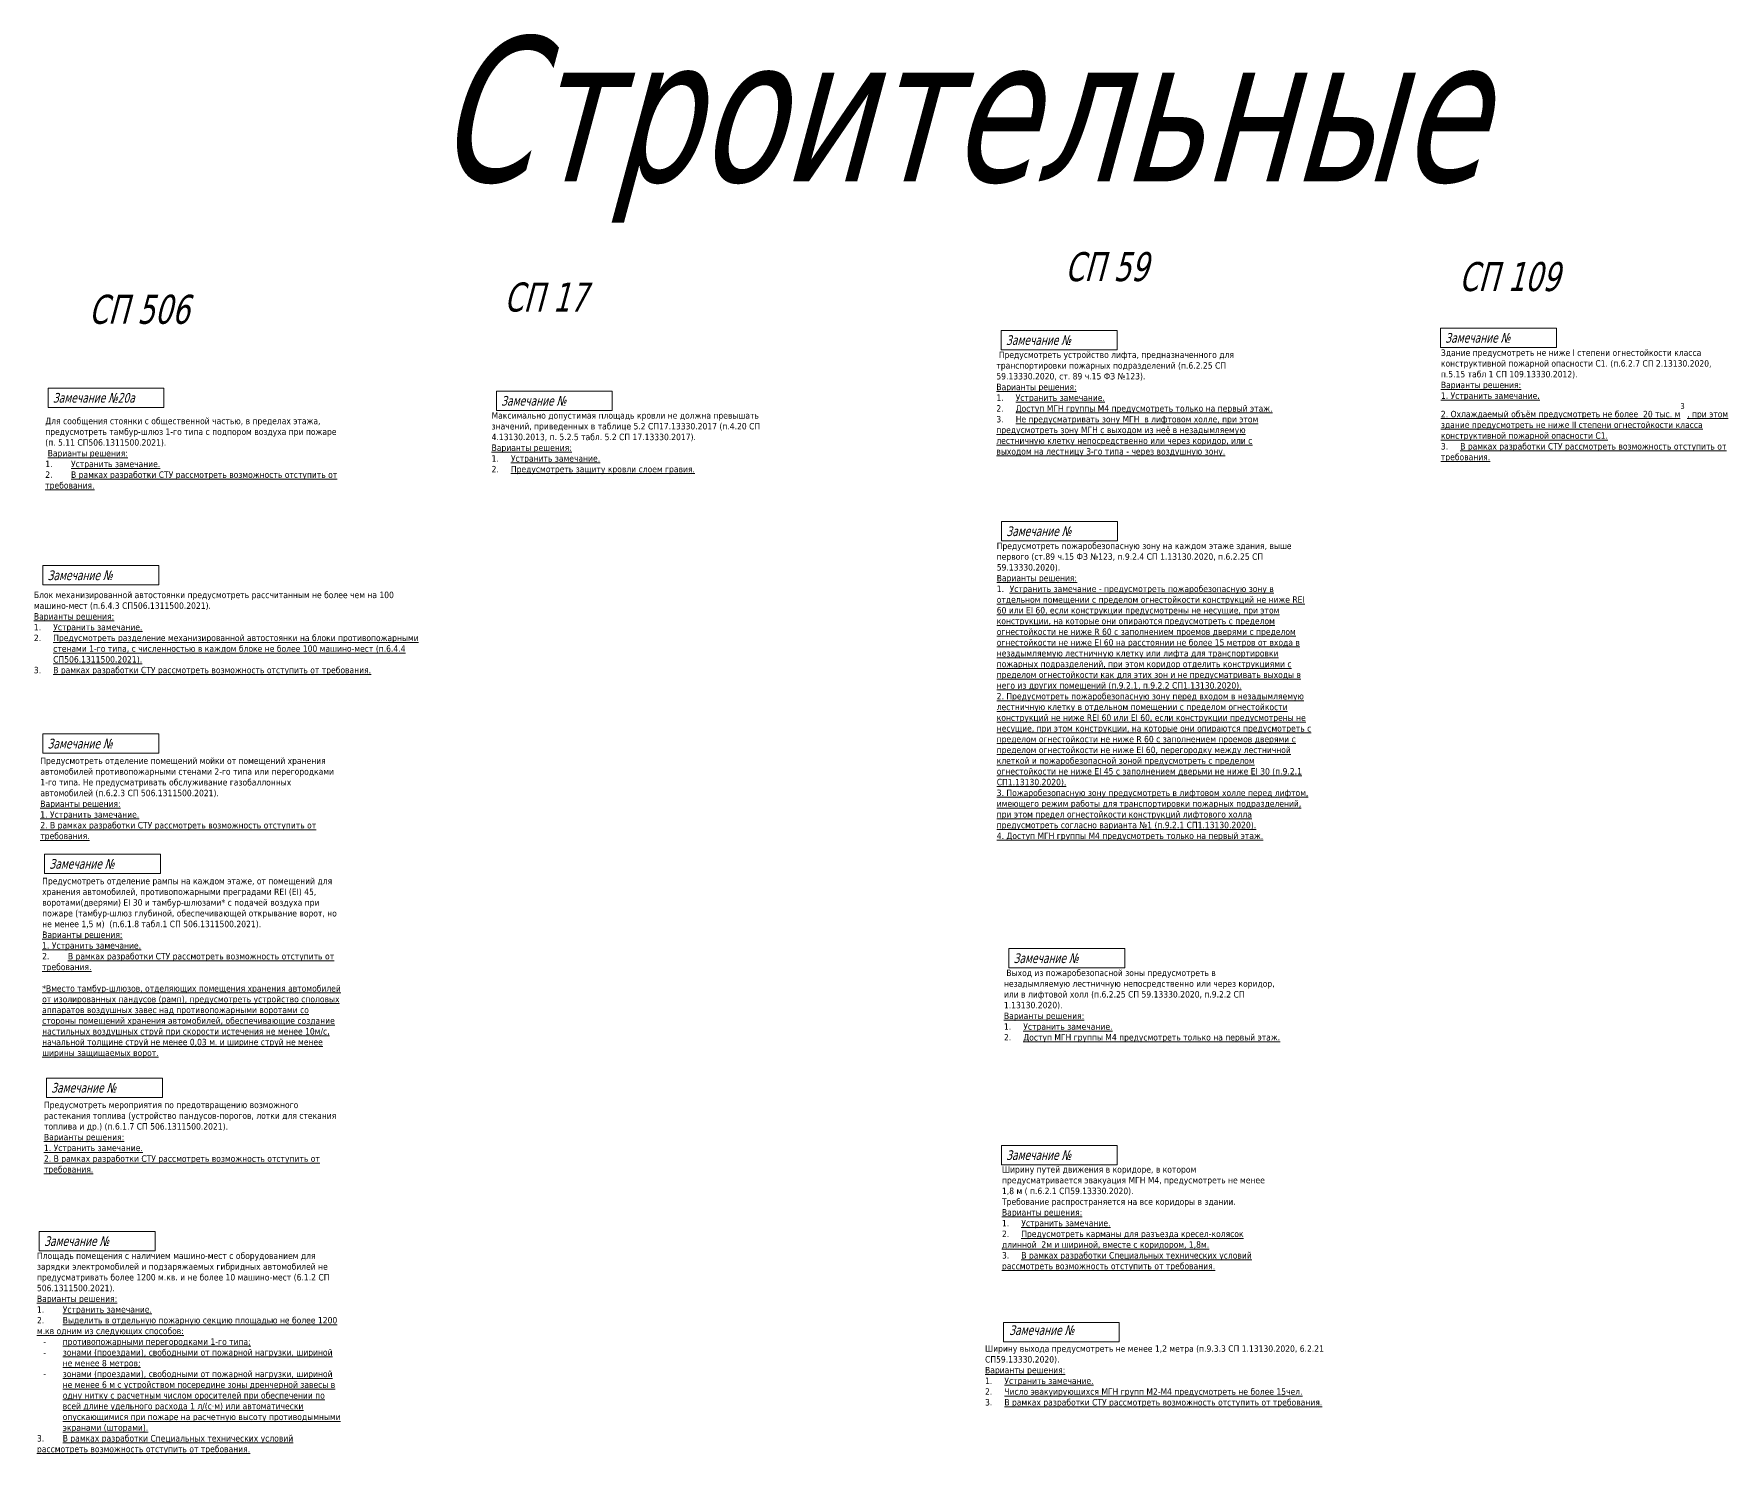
# Model space of a CAD drawing. Header units: millimetres. Extents: x -204396 to 1997851, y -2958255 to 237418.
# Drawn here: x 1511048 to 1668857, y -188468 to -56175 of the extents above; entities that cross this region are included whole.
import ezdxf

# ---------------------------------------------------------------- set-up
doc = ezdxf.new("R2010")
doc.units = ezdxf.units.MM
doc.layers.add('экспертиза', color=1, linetype='Continuous', lineweight=0)
doc.styles.add('ЭКСПЕРТИЗА', font='tahoma.ttf')

msp = doc.modelspace()

# ---------------------------------------------------------------- linework, layer by layer
at = {"layer": 'экспертиза', "lineweight": 0, "transparency": 33554687}
for points in [[(1642062, -83591), (1652862, -83591), (1652862, -85391), (1642062, -85391), (1642062, -83591)], [(1511874, -121385), (1522674, -121385), (1522674, -123185), (1511874, -123185), (1511874, -121385)], [(1512045, -132587), (1522845, -132587), (1522845, -134387), (1512045, -134387), (1512045, -132587)], [(1512214, -153440), (1523014, -153440), (1523014, -155240), (1512214, -155240), (1512214, -153440)], [(1601162, -159717), (1611962, -159717), (1611962, -161517), (1601162, -161517), (1601162, -159717)]]:
    msp.add_lwpolyline(points, dxfattribs=at)
at = {"layer": 'экспертиза', "lineweight": 0}
for points in [[(1601144, -83799), (1611944, -83799), (1611944, -85599), (1601144, -85599), (1601144, -83799)], [(1512364, -89174), (1523164, -89174), (1523164, -90974), (1512364, -90974), (1512364, -89174)], [(1554127, -89455), (1564927, -89455), (1564927, -91255), (1554127, -91255), (1554127, -89455)], [(1511874, -105707), (1522674, -105707), (1522674, -107507), (1511874, -107507), (1511874, -105707)], [(1511554, -167728), (1522354, -167728), (1522354, -169528), (1511554, -169528), (1511554, -167728)], [(1601351, -176203), (1612151, -176203), (1612151, -178003), (1601351, -178003), (1601351, -176203)]]:
    msp.add_lwpolyline(points, dxfattribs=at)
at = {"layer": 'экспертиза', "color": 4, "lineweight": 0}
for points in [[(1601179, -101600), (1611979, -101600), (1611979, -103400), (1601179, -103400), (1601179, -101600)], [(1601852, -141374), (1612652, -141374), (1612652, -143174), (1601852, -143174), (1601852, -141374)]]:
    msp.add_lwpolyline(points, dxfattribs=at)

# ---------------------------------------------------------------- texts
at = {"layer": 'экспертиза', "color": 2, "lineweight": 0, "style": 'ЭКСПЕРТИЗА', "oblique": 14.99998, "width": 0.8}
for s, height, p in [('Строительные', 13500, (1548413, -69919)), ('СП 59', 2700, (1607085, -79205)), ('СП 109', 2700, (1643783, -80129)), ('СП 506', 2700, (1516151, -83177)), ('СП 17', 2700, (1554842, -82036))]:
    msp.add_text(s, height=height, dxfattribs=at).set_placement(p)
at = {"layer": 'экспертиза', "lineweight": 0, "style": 'ЭКСПЕРТИЗА', "oblique": 14.99998, "width": 0.8}
for s, p in [('Замечание №', (1601594, -85149)), ('Замечание №20а', (1512814, -90524)), ('Замечание №', (1554577, -90805)), ('Замечание №', (1512324, -107057)), ('Замечание №', (1512004, -169078)), ('Замечание №', (1601897, -177373))]:
    msp.add_text(s, height=900, dxfattribs=at).set_placement(p)
at = {"layer": 'экспертиза', "lineweight": 0, "ltscale": 100, "transparency": 33554687, "style": 'ЭКСПЕРТИЗА', "oblique": 14.99998, "width": 0.8}
for p in [(1642512, -84941), (1512324, -122735), (1512495, -133937), (1512664, -154790), (1601612, -161067)]:
    msp.add_text('Замечание №', height=900, dxfattribs=at).set_placement(p)
at = {"layer": 'экспертиза', "color": 4, "lineweight": 0, "style": 'ЭКСПЕРТИЗА', "oblique": 14.99998, "width": 0.8}
for p in [(1601629, -102950), (1602302, -142724)]:
    msp.add_text('Замечание №', height=900, dxfattribs=at).set_placement(p)
at = {"layer": 'экспертиза', "lineweight": 0, "ltscale": 100, "char_height": 600, "attachment_point": 1, "style": 'ЭКСПЕРТИЗА'}
for s, insert, width in [('\\pt1200; Предусмотреть устройство лифта, предназначенного для  транспортировки пожарных подразделений ({\\C2;п.6.2.25 СП 59.13330.2020, }ст. 89 ч.15 ФЗ №123).{\\L\\C6;\\PВарианты решения:\\P\\pt1800;\\l1.^I\\LУстранить замечание.\\P\\l2.^I\\LДоступ МГН группы М4 предусмотреть только на первый этаж.\\P\\l3.^I\\LНе предусматривать зону МГН  в лифтовом холле, при этом предусмотреть зону МГН с выходом из неё в незадымляемую лестничную клетку непосредственно или через коридор, или с выходом на лестницу 3-го типа - через воздушную зону.}', (1600698, -85763), 25338.67), ('\\pt0;Здание предусмотреть не ниже I степени огнестойкости класса конструктивной пожарной опасности С1. (п.6.2.7 СП 2.13130.2020{\\C2;, п.5.15 табл 1 СП 109.13330.2012}).\\P{\\L\\C6;Варианты решения:\\P1. Устранить замечание.\\P2. Охлаждаемый объём предусмотреть не более  20 тыс. м\\A1;\\H0.91667x;\\S3^ ;\\H1.09091x; \\A0;, при этом здание предусмотреть не ниже II степени огнестойкости класса конструктивной пожарной опасности С1.\\P\\pt1800;\\l3.^I\\LВ рамках разработки СТУ рассмотреть возможность отступить от требования.}', (1642104, -85569), 26836.95), ('Максимально допустимая площадь кровли не должна превышать значений, приведенных в таблице 5.2 СП17.13330.2017 (п.4.20 СП 4.13130.2013, {\\C2;п. 5.2.5 табл. 5.2 СП 17.13330.2017}).{\\H0.91667x;\\C0;\\P\\pt1200;\\H1.09091x;\\L\\C6;Варианты решения:\\P\\pt1800;\\l1.^I\\LУстранить замечание.\\P\\l2.^I\\LПредусмотреть защиту кровли слоем гравия.}', (1553681, -91419), 25338.67), ('Для сообщения стоянки с общественной частью, в пределах этажа, предусмотреть тамбур-шлюз 1-го типа с подпором воздуха при пожаре  (п. 5.11 СП506.1311500.2021).\\P {\\L\\C6;Варианты решения:\\P\\l1.^I\\LУстранить замечание.\\P\\l2.^I\\LВ рамках разработки СТУ рассмотреть возможность отступить от требования. }', (1512108, -91931), 28406.04), ('Блок механизированной автостоянки предусмотреть рассчитанным не более чем на 100 машино-мест ({\\A1;п.6.4.3 СП}506.1311500.2021).{\\L\\P\\C6;Варианты решения:\\P\\pi-1800,l1800,t1800;\\l1.^I\\LУстранить замечание.\\P\\l2.^I\\LПредусмотреть разделение механизированной автостоянки на блоки противопожарными стенами 1-го типа, с численностью в каждом блоке не более 100 машино-мест (\\A1;п.6.4.4 СП\\A0;506.1311500.2021).\\P\\l3.^I\\LВ рамках разработки СТУ рассмотреть возможность отступить от требования. }', (1511048, -108134), 36597.53), ('Предусмотреть отделение помещений мойки от помещений хранения автомобилей противопожарными стенами 2-го типа или перегородками 1-го типа. Не предусматривать обслуживание газобаллонных автомобилей (п.6.2.3 СП 506.1311500.2021).\\P{\\L\\C6;Варианты решения:\\P1. Устранить замечание.\\P2. В рамках разработки СТУ рассмотреть возможность отступить от требования.}', (1511648, -123584), 28040.56), ('Предусмотреть отделение рампы на каждом этаже, от помещений для хранения автомобилей, противопожарными преградами REI (EI) 45, воротами(дверями) EI 30 и тамбур-шлюзами* с подачей воздуха при пожаре (тамбур-шлюз глубиной, обеспечивающей открывание ворот, но не менее 1,5 м)  (п.6.1.8 табл.1 СП 506.1311500.2021).\\P{\\L\\C6;Варианты решения:\\P1. Устранить замечание.\\P\\l2.^I\\LВ рамках разработки СТУ рассмотреть возможность отступить от требования.\\P\\P*Вместо тамбур-шлюзов, отделяющих помещения хранения автомобилей от изолированных пандусов (рамп), предусмотреть устройство споловых аппаратов воздушных завес над противопожарными воротами со стороны помещений хранения автомобилей, обеспечивающие создание настильных воздушных струй при скорости истечения не менее 10м/с, начальной толщине струй не менее 0,03 м. и ширине струй не менее ширины защищаемых ворот. }', (1511819, -134785), 28040.56), ('Предусмотреть мероприятия по предотвращению возможного растекания топлива (устройство пандусов-порогов, лотки для стекания топлива и др.) (п.6.1.7 СП 506.1311500.2021).\\P{\\L\\C6;Варианты решения:\\P1. Устранить замечание.\\P2. В рамках разработки СТУ рассмотреть возможность отступить от требования.}', (1511987, -155639), 28040.56), ('\\pt1200,3000;Ширину путей движения в коридоре, в котором предусматривается эвакуация МГН М4, предусмотреть не менее 1,8 м ({\\C2; п.6.2.1 СП59.13330.2020}).\\PТребование распространяется на все коридоры в здании.\\P{\\L\\C6;Варианты решения:\\P\\pt1800,3000;\\l1.^I\\LУстранить замечание.\\P\\l2.^I\\LПредусмотреть карманы для разъезда кресел-колясок длинной  2м и шириной, вместе с коридором, 1,8м.\\P\\l3.^I\\LВ рамках разработки Специальных технических условий рассмотреть возможность отступить от требования.}', (1601220, -161649), 25612.4)]:
    msp.add_mtext(s, dxfattribs=dict(at, insert=insert, width=width))
at = {"layer": 'экспертиза', "color": 4, "lineweight": 0, "ltscale": 100, "char_height": 600, "attachment_point": 1, "style": 'ЭКСПЕРТИЗА'}
for s, insert, width in [('\\pt1200;Предусмотреть пожаробезопасную зону на каждом этаже здания, выше первого (ст.89 ч.15 ФЗ №123, п.9.2.4 СП 1.13130.2020, {\\C2;п.6.2.25 СП 59.13330.2020)}.{\\L\\C6;\\PВарианты решения:\\P\\l1.^I\\LУстранить замечание - предусмотреть пожаробезопасную зону в отдельном помещении с пределом огнестойкости конструкций не ниже REI 60 или EI 60, если конструкции предусмотрены не несущие, при этом конструкции, на которые они опираются предусмотреть с пределом огнестойкости не ниже R 60 с заполнением проемов дверями с пределом огнестойкости не ниже EI 60 на расстоянии не более 15 метров от входа в незадымляемую лестничную клетку или лифта для транспортировки пожарных подразделений, при этом коридор отделить конструкциями с пределом огнестойкости как для этих зон и не предусматривать выходы в него из других помещений (п.9.2.1, п.9.2.2 СП1.13130.2020).\\P2. Предусмотреть пожаробезопасную зону перед входом в незадымляемую лестничную клетку в отдельном помещении с пределом огнестойкости конструкций не ниже REI 60 или EI 60, если конструкции предусмотрены не несущие, при этом конструкции, на которые они опираются предусмотреть с пределом огнестойкости не ниже R 60 с заполнением проемов дверями с пределом огнестойкости не ниже EI 60, перегородку между лестничной клеткой и пожаробезопасной зоной предусмотреть с пределом огнестойкости не ниже EI 45 с заполнением дверьми не ниже EI 30 (п.9.2.1 СП1.13130.2020).\\P3. Пожаробезопасную зону предусмотреть в лифтовом холле перед лифтом, имеющего режим работы для транспортировки пожарных подразделений, при этом предел огнестойкости конструкций лифтового холла предусмотреть согласно варианта №1 (п.9.2.1 СП1.13130.2020).\\P4. Доступ МГН группы М4 предусмотреть только на первый этаж.}', (1600733, -103564), 29427.02), ('\\pt1200; Выход из пожаробезопасной зоны предусмотреть в незадымляемую лестничную непосредственно или через коридор, или в лифтовой холл ({\\C2;п.6.2.25 СП 59.13330.2020, }п.9.2.2 СП 1.13130.2020).{\\L\\C6;\\PВарианты решения:\\P\\pt1800;\\l1.^I\\LУстранить замечание.\\P\\l2.^I\\LДоступ МГН группы М4 предусмотреть только на первый этаж.}', (1601406, -143338), 25338.67)]:
    msp.add_mtext(s, dxfattribs=dict(at, insert=insert, width=width))
at = {"layer": 'экспертиза', "lineweight": 0, "ltscale": 100, "transparency": 33554687, "insert": (1511334, -169693), "char_height": 600, "width": 28267.99, "attachment_point": 1, "style": 'ЭКСПЕРТИЗА'}
msp.add_mtext('Площадь помещения с наличием машино-мест с оборудованием для зарядки электромобилей и подзаряжаемых гибридных автомобилей не предусматривать более 1200 м.кв. и не более 10 машино-мест (6.1.2 СП 506.1311500.2021).{\\L\\C6;\\PВарианты решения:\\P\\l1.^I\\LУстранить замечание.\\P\\l2.^I\\LВыделить в отдельную пожарную секцию площадью не более 1200 м.кв одним из следующих способов:\\P\\pi-1800,l2400,t2400;\\l-^I\\Lпротивопожарными перегородками 1-го типа;\\P\\l-^I\\Lзонами (проездами), свободными от пожарной нагрузки, шириной не менее 8 метров;\\P\\l-^I\\Lзонами (проездами), свободными от пожарной нагрузки, шириной не менее 6 м с устройством посередине зоны дренчерной завесы в одну нитку с расчетным числом оросителей при обеспечении по всей длине удельного расхода 1 л/(с·м) или автоматически опускающимися при пожаре на расчетную высоту противодымными экранами (шторами).\\P\\pi0,l0,tz;\\l3.^I\\LВ рамках разработки Специальных технических условий рассмотреть возможность отступить от требования.}', dxfattribs=at)
at = {"layer": 'экспертиза', "lineweight": 0, "ltscale": 600, "insert": (1599643, -178338), "char_height": 600, "width": 33170.81, "attachment_point": 1, "style": 'ЭКСПЕРТИЗА'}
msp.add_mtext('Ширину выхода предусмотреть не менее 1,2 метра (п.9.3.3 СП 1.13130.2020, {\\C2;6.2.21 СП59.13330.2020}).\\P{\\L\\C6;Варианты решения: \\P\\pt1800;\\l1.^I\\LУстранить замечание.\\P\\l2.^I\\LЧисло эвакуирующихся МГН групп М2-М4 предусмотреть не более 15чел.\\P\\l3.^I\\LВ рамках разработки СТУ рассмотреть возможность отступить от требования. }', dxfattribs=at)

doc.saveas('drawing.dxf')
